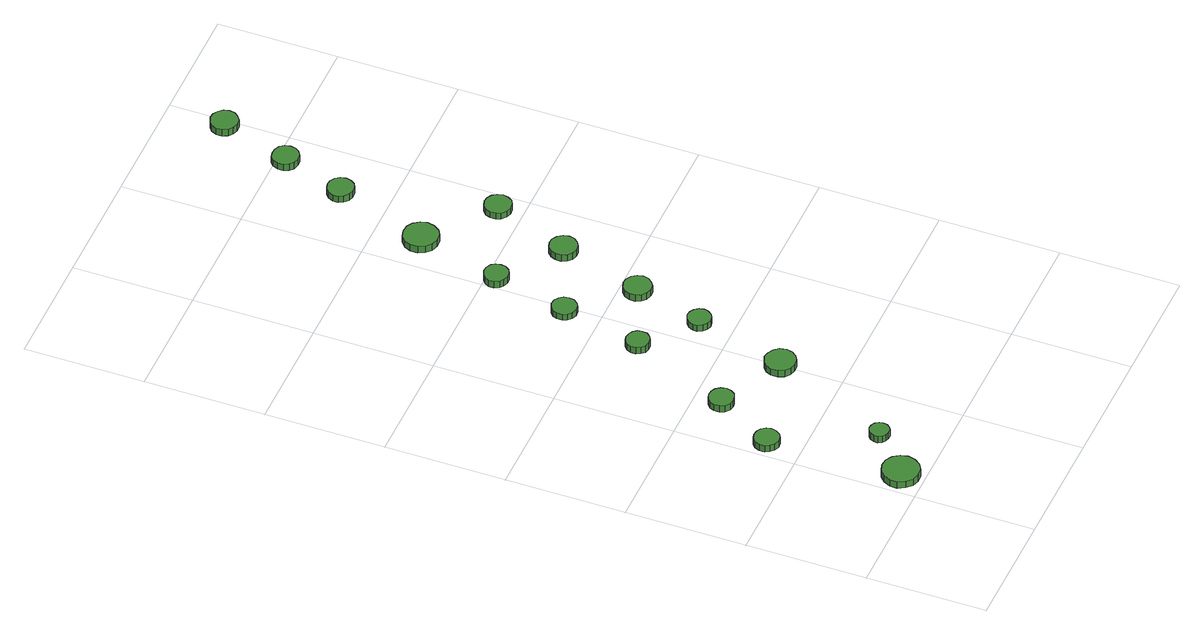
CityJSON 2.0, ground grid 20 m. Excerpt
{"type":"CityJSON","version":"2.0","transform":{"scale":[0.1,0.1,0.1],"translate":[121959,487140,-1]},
"CityObjects":{
"tree1":{"type":"SolitaryVegetationObject","attributes":{"function":"something"},"geometry":[{"type":"MultiSurface","lod":"1","boundaries":[[[0,1,2,3,4,5,6,7,8,9,10,11,12,13,14]],[[15,16,17,18,19,20,21,22,23,24,25,26,27,28,29]],[[0,29,28,1]],[[1,28,27,2]],[[2,27,26,3]],[[3,26,25,4]],[[4,25,24,5]],[[5,24,23,6]],[[6,23,22,7]],[[7,22,21,8]],[[8,21,20,9]],[[9,20,19,10]],[[10,19,18,11]],[[11,18,17,12]],[[12,17,16,13]],[[13,16,15,14]],[[14,15,29,0]]]}]},
"tree2":{"type":"SolitaryVegetationObject","attributes":{"function":"something"},"geometry":[{"type":"MultiSurface","lod":"1","boundaries":[[[30,31,32,33,34,35,36,37,38,39,40,41,42,43,44]],[[45,46,47,48,49,50,51,52,53,54,55,56,57,58,59]],[[30,59,58,31]],[[31,58,57,32]],[[32,57,56,33]],[[33,56,55,34]],[[34,55,54,35]],[[35,54,53,36]],[[36,53,52,37]],[[37,52,51,38]],[[38,51,50,39]],[[39,50,49,40]],[[40,49,48,41]],[[41,48,47,42]],[[42,47,46,43]],[[43,46,45,44]],[[44,45,59,30]]]}]},
"tree3":{"type":"SolitaryVegetationObject","attributes":{"function":"something"},"geometry":[{"type":"MultiSurface","lod":"1","boundaries":[[[60,61,62,63,64,65,66,67,68,69,70,71,72,73,74]],[[75,76,77,78,79,80,81,82,83,84,85,86,87,88,89]],[[60,89,88,61]],[[61,88,87,62]],[[62,87,86,63]],[[63,86,85,64]],[[64,85,84,65]],[[65,84,83,66]],[[66,83,82,67]],[[67,82,81,68]],[[68,81,80,69]],[[69,80,79,70]],[[70,79,78,71]],[[71,78,77,72]],[[72,77,76,73]],[[73,76,75,74]],[[74,75,89,60]]]}]},
"tree4":{"type":"SolitaryVegetationObject","attributes":{"function":"something"},"geometry":[{"type":"MultiSurface","lod":"1","boundaries":[[[90,91,92,93,94,95,96,97,98,99,100,101,102,103,104]],[[105,106,107,108,109,110,111,112,113,114,115,116,117,118,119]],[[90,119,118,91]],[[91,118,117,92]],[[92,117,116,93]],[[93,116,115,94]],[[94,115,114,95]],[[95,114,113,96]],[[96,113,112,97]],[[97,112,111,98]],[[98,111,110,99]],[[99,110,109,100]],[[100,109,108,101]],[[101,108,107,102]],[[102,107,106,103]],[[103,106,105,104]],[[104,105,119,90]]]}]},
"tree5":{"type":"SolitaryVegetationObject","attributes":{"function":"something"},"geometry":[{"type":"MultiSurface","lod":"1","boundaries":[[[120,121,122,123,124,125,126,127,128,129,130,131,132,133,134]],[[135,136,137,138,139,140,141,142,143,144,145,146,147,148,149]],[[120,149,148,121]],[[121,148,147,122]],[[122,147,146,123]],[[123,146,145,124]],[[124,145,144,125]],[[125,144,143,126]],[[126,143,142,127]],[[127,142,141,128]],[[128,141,140,129]],[[129,140,139,130]],[[130,139,138,131]],[[131,138,137,132]],[[132,137,136,133]],[[133,136,135,134]],[[134,135,149,120]]]}]},
"tree6":{"type":"SolitaryVegetationObject","attributes":{"function":"something"},"geometry":[{"type":"MultiSurface","lod":"1","boundaries":[[[150,151,152,153,154,155,156,157,158,159,160,161,162,163,164]],[[165,166,167,168,169,170,171,172,173,174,175,176,177,178,179]],[[150,179,178,151]],[[151,178,177,152]],[[152,177,176,153]],[[153,176,175,154]],[[154,175,174,155]],[[155,174,173,156]],[[156,173,172,157]],[[157,172,171,158]],[[158,171,170,159]],[[159,170,169,160]],[[160,169,168,161]],[[161,168,167,162]],[[162,167,166,163]],[[163,166,165,164]],[[164,165,179,150]]]}]},
"tree7":{"type":"SolitaryVegetationObject","attributes":{"function":"something"},"geometry":[{"type":"MultiSurface","lod":"1","boundaries":[[[180,181,182,183,184,185,186,187,188,189,190,191,192,193,194]],[[195,196,197,198,199,200,201,202,203,204,205,206,207,208,209]],[[180,209,208,181]],[[181,208,207,182]],[[182,207,206,183]],[[183,206,205,184]],[[184,205,204,185]],[[185,204,203,186]],[[186,203,202,187]],[[187,202,201,188]],[[188,201,200,189]],[[189,200,199,190]],[[190,199,198,191]],[[191,198,197,192]],[[192,197,196,193]],[[193,196,195,194]],[[194,195,209,180]]]}]},
"tree8":{"type":"SolitaryVegetationObject","attributes":{"function":"something"},"geometry":[{"type":"MultiSurface","lod":"1","boundaries":[[[210,211,212,213,214,215,216,217,218,219,220,221,222,223,224]],[[225,226,227,228,229,230,231,232,233,234,235,236,237,238,239]],[[210,239,238,211]],[[211,238,237,212]],[[212,237,236,213]],[[213,236,235,214]],[[214,235,234,215]],[[215,234,233,216]],[[216,233,232,217]],[[217,232,231,218]],[[218,231,230,219]],[[219,230,229,220]],[[220,229,228,221]],[[221,228,227,222]],[[222,227,226,223]],[[223,226,225,224]],[[224,225,239,210]]]}]},
"tree9":{"type":"SolitaryVegetationObject","attributes":{"function":"something"},"geometry":[{"type":"MultiSurface","lod":"1","boundaries":[[[240,241,242,243,244,245,246,247,248,249,250,251,252,253,254]],[[255,256,257,258,259,260,261,262,263,264,265,266,267,268,269]],[[240,269,268,241]],[[241,268,267,242]],[[242,267,266,243]],[[243,266,265,244]],[[244,265,264,245]],[[245,264,263,246]],[[246,263,262,247]],[[247,262,261,248]],[[248,261,260,249]],[[249,260,259,250]],[[250,259,258,251]],[[251,258,257,252]],[[252,257,256,253]],[[253,256,255,254]],[[254,255,269,240]]]}]},
"tree10":{"type":"SolitaryVegetationObject","attributes":{"function":"something"},"geometry":[{"type":"MultiSurface","lod":"1","boundaries":[[[270,271,272,273,274,275,276,277,278,279,280,281,282,283,284]],[[285,286,287,288,289,290,291,292,293,294,295,296,297,298,299]],[[270,299,298,271]],[[271,298,297,272]],[[272,297,296,273]],[[273,296,295,274]],[[274,295,294,275]],[[275,294,293,276]],[[276,293,292,277]],[[277,292,291,278]],[[278,291,290,279]],[[279,290,289,280]],[[280,289,288,281]],[[281,288,287,282]],[[282,287,286,283]],[[283,286,285,284]],[[284,285,299,270]]]}]},
"tree11":{"type":"SolitaryVegetationObject","attributes":{"function":"something"},"geometry":[{"type":"MultiSurface","lod":"1","boundaries":[[[300,301,302,303,304,305,306,307,308,309,310,311,312,313,314]],[[315,316,317,318,319,320,321,322,323,324,325,326,327,328,329]],[[300,329,328,301]],[[301,328,327,302]],[[302,327,326,303]],[[303,326,325,304]],[[304,325,324,305]],[[305,324,323,306]],[[306,323,322,307]],[[307,322,321,308]],[[308,321,320,309]],[[309,320,319,310]],[[310,319,318,311]],[[311,318,317,312]],[[312,317,316,313]],[[313,316,315,314]],[[314,315,329,300]]]}]},
"tree12":{"type":"SolitaryVegetationObject","attributes":{"function":"something"},"geometry":[{"type":"MultiSurface","lod":"1","boundaries":[[[330,331,332,333,334,335,336,337,338,339,340,341,342,343,344]],[[345,346,347,348,349,350,351,352,353,354,355,356,357,358,359]],[[330,359,358,331]],[[331,358,357,332]],[[332,357,356,333]],[[333,356,355,334]],[[334,355,354,335]],[[335,354,353,336]],[[336,353,352,337]],[[337,352,351,338]],[[338,351,350,339]],[[339,350,349,340]],[[340,349,348,341]],[[341,348,347,342]],[[342,347,346,343]],[[343,346,345,344]],[[344,345,359,330]]]}]},
"tree13":{"type":"SolitaryVegetationObject","attributes":{"function":"something"},"geometry":[{"type":"MultiSurface","lod":"1","boundaries":[[[360,361,362,363,364,365,366,367,368,369,370,371,372,373,374]],[[375,376,377,378,379,380,381,382,383,384,385,386,387,388,389]],[[360,389,388,361]],[[361,388,387,362]],[[362,387,386,363]],[[363,386,385,364]],[[364,385,384,365]],[[365,384,383,366]],[[366,383,382,367]],[[367,382,381,368]],[[368,381,380,369]],[[369,380,379,370]],[[370,379,378,371]],[[371,378,377,372]],[[372,377,376,373]],[[373,376,375,374]],[[374,375,389,360]]]}]},
"tree14":{"type":"SolitaryVegetationObject","attributes":{"function":"something"},"geometry":[{"type":"MultiSurface","lod":"1","boundaries":[[[390,391,392,393,394,395,396,397,398,399,400,401,402,403,404]],[[405,406,407,408,409,410,411,412,413,414,415,416,417,418,419]],[[390,419,418,391]],[[391,418,417,392]],[[392,417,416,393]],[[393,416,415,394]],[[394,415,414,395]],[[395,414,413,396]],[[396,413,412,397]],[[397,412,411,398]],[[398,411,410,399]],[[399,410,409,400]],[[400,409,408,401]],[[401,408,407,402]],[[402,407,406,403]],[[403,406,405,404]],[[404,405,419,390]]]}]},
"tree15":{"type":"SolitaryVegetationObject","attributes":{"function":"something"},"geometry":[{"type":"MultiSurface","lod":"1","boundaries":[[[420,421,422,423,424,425,426,427,428,429,430,431,432,433,434]],[[435,436,437,438,439,440,441,442,443,444,445,446,447,448,449]],[[420,449,448,421]],[[421,448,447,422]],[[422,447,446,423]],[[423,446,445,424]],[[424,445,444,425]],[[425,444,443,426]],[[426,443,442,427]],[[427,442,441,428]],[[428,441,440,429]],[[429,440,439,430]],[[430,439,438,431]],[[431,438,437,432]],[[432,437,436,433]],[[433,436,435,434]],[[434,435,449,420]]]}]},
"tree16":{"type":"SolitaryVegetationObject","attributes":{"function":"something"},"geometry":[{"type":"MultiSurface","lod":"1","boundaries":[[[450,451,452,453,454,455,456,457,458,459,460,461,462,463,464]],[[465,466,467,468,469,470,471,472,473,474,475,476,477,478,479]],[[450,479,478,451]],[[451,478,477,452]],[[452,477,476,453]],[[453,476,475,454]],[[454,475,474,455]],[[455,474,473,456]],[[456,473,472,457]],[[457,472,471,458]],[[458,471,470,459]],[[459,470,469,460]],[[460,469,468,461]],[[461,468,467,462]],[[462,467,466,463]],[[463,466,465,464]],[[464,465,479,450]]]}]}
},
"vertices":[
[68,38,25],[65,50,25],[58,60,25],[47,67,25],[34,68,25],[22,64,25],[13,55,25],[7,44,25],[7,31,25],[13,20,25],[22,11,25],[34,7,25],[47,8,25],[58,15,25],[65,25,25],[65,25,12],[58,15,12],[47,8,12],[34,7,12],[22,11,12],[13,20,12],[7,31,12],[7,44,12],[13,55,12],[22,64,12],[34,68,12],[47,67,12],[58,60,12],[65,50,12],[68,38,12],
[48,257,25],[46,265,25],[41,272,25],[34,276,25],[25,277,25],[17,275,25],[11,269,25],[7,261,25],[7,252,25],[11,245,25],[17,239,25],[25,236,25],[34,237,25],[41,241,25],[46,248,25],[46,248,12],[41,241,12],[34,237,12],[25,236,12],[17,239,12],[11,245,12],[7,252,12],[7,261,12],[11,269,12],[17,275,12],[25,277,12],[34,276,12],[41,272,12],[46,265,12],[48,257,12],
[124,102,25],[123,108,25],[119,114,25],[113,117,25],[106,118,25],[100,115,25],[95,111,25],[92,105,25],[92,98,25],[95,92,25],[100,88,25],[106,86,25],[113,86,25],[119,90,25],[123,95,25],[123,95,12],[119,90,12],[113,86,12],[106,86,12],[100,88,12],[95,92,12],[92,98,12],[92,105,12],[95,111,12],[100,115,12],[106,118,12],[113,117,12],[119,114,12],[123,108,12],[124,102,12],
[104,354,28],[102,363,28],[97,370,28],[89,374,28],[81,375,28],[73,372,28],[66,366,28],[63,359,28],[63,350,28],[66,342,28],[73,336,28],[81,334,28],[89,335,28],[97,339,28],[102,346,28],[102,346,15],[97,339,15],[89,335,15],[81,334,15],[73,336,15],[66,342,15],[63,350,15],[63,359,15],[66,366,15],[73,372,15],[81,375,15],[89,374,15],[97,370,15],[102,363,15],[104,354,15],
[220,301,29],[218,312,29],[211,320,29],[202,325,29],[192,327,29],[182,323,29],[174,316,29],[170,307,29],[170,296,29],[174,286,29],[182,279,29],[192,276,29],[202,277,29],[211,282,29],[218,291,29],[218,291,16],[211,282,16],[202,277,16],[192,276,16],[182,279,16],[174,286,16],[170,296,16],[170,307,16],[174,316,16],[182,323,16],[192,327,16],[202,325,16],[211,320,16],[218,312,16],[220,301,16],
[176,523,28],[175,531,28],[170,537,28],[163,541,28],[155,542,28],[147,540,28],[141,534,28],[138,527,28],[138,519,28],[141,512,28],[147,506,28],[155,504,28],[163,505,28],[170,509,28],[175,515,28],[175,515,15],[170,509,15],[163,505,15],[155,504,15],[147,506,15],[141,512,15],[138,519,15],[138,527,15],[141,534,15],[147,540,15],[155,542,15],[163,541,15],[170,537,15],[175,531,15],[176,523,15],
[258,453,29],[256,461,29],[251,468,29],[244,472,29],[236,473,29],[229,470,29],[223,465,29],[219,457,29],[219,449,29],[223,442,29],[229,437,29],[236,434,29],[244,435,29],[251,439,29],[256,446,29],[256,446,17],[251,439,17],[244,435,17],[236,434,17],[229,437,17],[223,442,17],[219,449,17],[219,457,17],[223,465,17],[229,470,17],[236,473,17],[244,472,17],[251,468,17],[256,461,17],[258,453,17],
[209,658,24],[208,667,24],[203,673,24],[196,678,24],[187,679,24],[179,676,24],[173,670,24],[170,663,24],[170,654,24],[173,647,24],[179,641,24],[187,638,24],[196,639,24],[203,643,24],[208,650,24],[208,650,12],[203,643,12],[196,639,12],[187,638,12],[179,641,12],[173,647,12],[170,654,12],[170,663,12],[173,670,12],[179,676,12],[187,679,12],[196,678,12],[203,673,12],[208,667,12],[209,658,12],
[298,571,24],[296,580,24],[290,588,24],[282,593,24],[273,594,24],[264,591,24],[257,585,24],[253,576,24],[253,566,24],[257,558,24],[264,551,24],[273,548,24],[282,549,24],[290,554,24],[296,562,24],[296,562,11],[290,554,11],[282,549,11],[273,548,11],[264,551,11],[257,558,11],[253,566,11],[253,576,11],[257,585,11],[264,591,11],[273,594,11],[282,593,11],[290,588,11],[296,580,11],[298,571,11],
[240,784,24],[239,792,24],[234,799,24],[226,803,24],[218,804,24],[210,801,24],[204,796,24],[200,788,24],[200,780,24],[204,772,24],[210,767,24],[218,764,24],[226,765,24],[234,769,24],[239,776,24],[239,776,11],[234,769,11],[226,765,11],[218,764,11],[210,767,11],[204,772,11],[200,780,11],[200,788,11],[204,796,11],[210,801,11],[218,804,11],[226,803,11],[234,799,11],[239,792,11],[240,784,11],
[280,922,31],[277,933,31],[270,943,31],[260,949,31],[248,950,31],[237,947,31],[228,939,31],[223,928,31],[223,916,31],[228,905,31],[237,897,31],[248,893,31],[260,894,31],[270,900,31],[277,910,31],[277,910,18],[270,900,18],[260,894,18],[248,893,18],[237,897,18],[228,905,18],[223,916,18],[223,928,18],[228,939,18],[237,947,18],[248,950,18],[260,949,18],[270,943,18],[277,933,18],[280,922,18],
[340,711,24],[338,720,24],[332,728,24],[324,733,24],[315,734,24],[306,731,24],[299,724,24],[295,716,24],[295,706,24],[299,698,24],[306,691,24],[315,688,24],[324,689,24],[332,694,24],[338,702,24],[338,702,11],[332,694,11],[324,689,11],[315,688,11],[306,691,11],[299,698,11],[295,706,11],[295,716,11],[299,724,11],[306,731,11],[315,734,11],[324,733,11],[332,728,11],[338,720,11],[340,711,11],
[386,839,27],[384,848,27],[379,855,27],[371,860,27],[362,861,27],[353,858,27],[346,852,27],[343,843,27],[343,834,27],[346,826,27],[353,820,27],[362,817,27],[371,818,27],[379,822,27],[384,830,27],[384,830,15],[379,822,15],[371,818,15],[362,817,15],[353,820,15],[346,826,15],[343,834,15],[343,843,15],[346,852,15],[353,858,15],[362,861,15],[371,860,15],[379,855,15],[384,848,15],[386,839,15],
[328,1077,30],[326,1086,30],[321,1093,30],[313,1098,30],[304,1099,30],[296,1096,30],[289,1090,30],[285,1082,30],[285,1073,30],[289,1065,30],[296,1059,30],[304,1056,30],[313,1057,30],[321,1061,30],[326,1068,30],[326,1068,17],[321,1061,17],[313,1057,17],[304,1056,17],[296,1059,17],[289,1065,17],[285,1073,17],[285,1082,17],[289,1090,17],[296,1096,17],[304,1099,17],[313,1098,17],[321,1093,17],[326,1086,17],[328,1077,17],
[370,1186,24],[368,1195,24],[363,1202,24],[355,1206,24],[346,1207,24],[337,1205,24],[331,1199,24],[327,1190,24],[327,1181,24],[331,1173,24],[337,1167,24],[346,1165,24],[355,1165,24],[363,1170,24],[368,1177,24],[368,1177,11],[363,1170,11],[355,1165,11],[346,1165,11],[337,1167,11],[331,1173,11],[327,1181,11],[327,1190,11],[331,1199,11],[337,1205,11],[346,1207,11],[355,1206,11],[363,1202,11],[368,1195,11],[370,1186,11],
[411,1304,23],[409,1313,23],[403,1320,23],[395,1325,23],[386,1326,23],[377,1323,23],[370,1317,23],[366,1308,23],[366,1299,23],[370,1290,23],[377,1284,23],[386,1281,23],[395,1282,23],[403,1287,23],[409,1294,23],[409,1294,10],[403,1287,10],[395,1282,10],[386,1281,10],[377,1284,10],[370,1290,10],[366,1299,10],[366,1308,10],[370,1317,10],[377,1323,10],[386,1326,10],[395,1325,10],[403,1320,10],[409,1313,10],[411,1304,10]
]}
